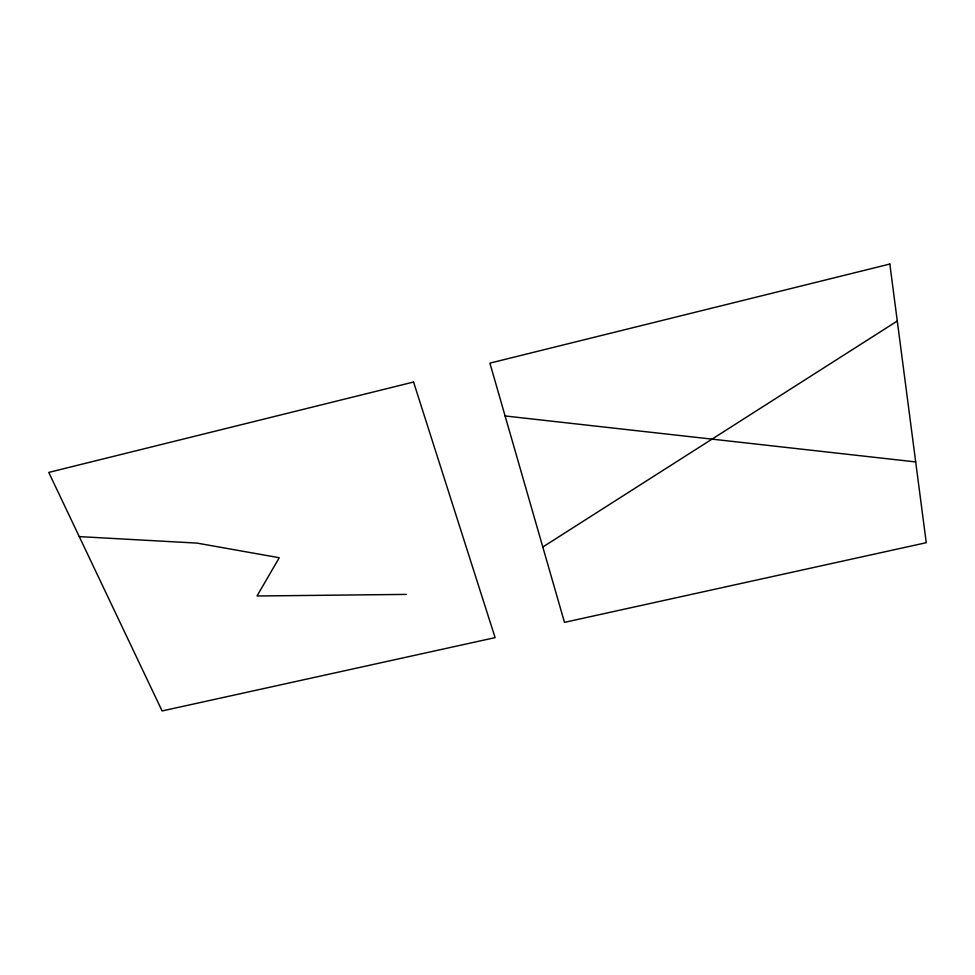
<?xml version="1.0" encoding="UTF-8"?>
<svg xmlns="http://www.w3.org/2000/svg" width="975" height="975" viewBox="0 0 975 975"><rect width="100%" height="100%" fill="white"/><g stroke="black" fill="none" stroke-linecap="round" stroke-linejoin="round"><path stroke-width="1.46" d="M542.795 547.012L897.28 321.031M406.258 594.397L257.022 595.993L279.24 557.724L196.95 543.099L79.255 536.603M505.099 415.959L915.696 461.931M413.571 382.029L48.75 472.412L162.094 710.946L495.105 637.626L413.571 382.029M889.834 264.054L489.901 363.127L564.476 622.355L926.25 542.697L889.834 264.054"/></g></svg>
